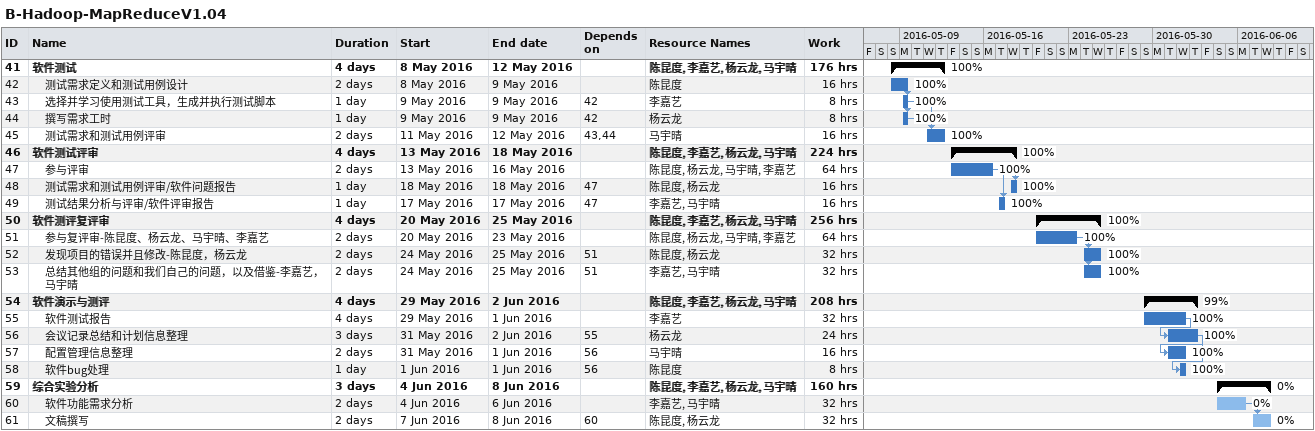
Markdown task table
B-Hadoop-MapReduceV1.04

| ID | Level | Task | Duration | Start | Finish | Predecessors | Resources | % complete | Work (h) |
|---|---|---|---|---|---|---|---|---|---|
| 41 | 1 | **软件测试** | 4d | 2016-05-08 | 2016-05-12 |  | 陈昆度, 李嘉艺, 杨云龙, 马宇晴 | 100 | 176 |
| 42 | 2 | 测试需求定义和测试用例设计 | 2d | 2016-05-08 | 2016-05-09 |  | 陈昆度 | 100 | 16 |
| 43 | 2 | 选择并学习使用测试工具，生成并执行测试脚本 | 1d | 2016-05-09 | 2016-05-09 | 42 | 李嘉艺 | 100 | 8 |
| 44 | 2 | 撰写需求工时 | 1d | 2016-05-09 | 2016-05-09 | 42 | 杨云龙 | 100 | 8 |
| 45 | 2 | 测试需求和测试用例评审 | 2d | 2016-05-11 | 2016-05-12 | 43, 44 | 马宇晴 | 100 | 16 |
| 46 | 1 | **软件测试评审** | 4d | 2016-05-13 | 2016-05-18 |  | 陈昆度, 李嘉艺, 杨云龙, 马宇晴 | 100 | 224 |
| 47 | 2 | 参与评审 | 2d | 2016-05-13 | 2016-05-16 |  | 陈昆度, 杨云龙, 马宇晴, 李嘉艺 | 100 | 64 |
| 48 | 2 | 测试需求和测试用例评审/软件问题报告 | 1d | 2016-05-18 | 2016-05-18 | 47 | 陈昆度, 杨云龙 | 100 | 16 |
| 49 | 2 | 测试结果分析与评审/软件评审报告 | 1d | 2016-05-17 | 2016-05-17 | 47 | 李嘉艺, 马宇晴 | 100 | 16 |
| 50 | 1 | **软件测评复评审** | 4d | 2016-05-20 | 2016-05-25 |  | 陈昆度, 李嘉艺, 杨云龙, 马宇晴 | 100 | 256 |
| 51 | 2 | 参与复评审-陈昆度、杨云龙、马宇晴、李嘉艺 | 2d | 2016-05-20 | 2016-05-23 |  | 陈昆度, 杨云龙, 马宇晴, 李嘉艺 | 100 | 64 |
| 52 | 2 | 发现项目的错误并且修改-陈昆度，杨云龙 | 2d | 2016-05-24 | 2016-05-25 | 51 | 陈昆度, 杨云龙 | 100 | 32 |
| 53 | 2 | 总结其他组的问题和我们自己的问题，以及借鉴-李嘉艺，马宇晴 | 2d | 2016-05-24 | 2016-05-25 | 51 | 李嘉艺, 马宇晴 | 100 | 32 |
| 54 | 1 | **软件演示与测评** | 4d | 2016-05-29 | 2016-06-02 |  | 陈昆度, 李嘉艺, 杨云龙, 马宇晴 | 99 | 208 |
| 55 | 2 | 软件测试报告 | 4d | 2016-05-29 | 2016-06-01 |  | 李嘉艺 | 100 | 32 |
| 56 | 2 | 会议记录总结和计划信息整理 | 3d | 2016-05-31 | 2016-06-02 | 55 | 杨云龙 | 100 | 24 |
| 57 | 2 | 配置管理信息整理 | 2d | 2016-05-31 | 2016-06-01 | 56 | 马宇晴 | 100 | 16 |
| 58 | 2 | 软件bug处理 | 1d | 2016-06-01 | 2016-06-01 | 56 | 陈昆度 | 100 | 8 |
| 59 | 1 | **综合实验分析** | 3d | 2016-06-04 | 2016-06-08 |  | 陈昆度, 李嘉艺, 杨云龙, 马宇晴 | 0 | 160 |
| 60 | 2 | 软件功能需求分析 | 2d | 2016-06-04 | 2016-06-06 |  | 李嘉艺, 马宇晴 | 0 | 32 |
| 61 | 2 | 文稿撰写 | 2d | 2016-06-07 | 2016-06-08 | 60 | 陈昆度, 杨云龙 | 0 | 32 |
